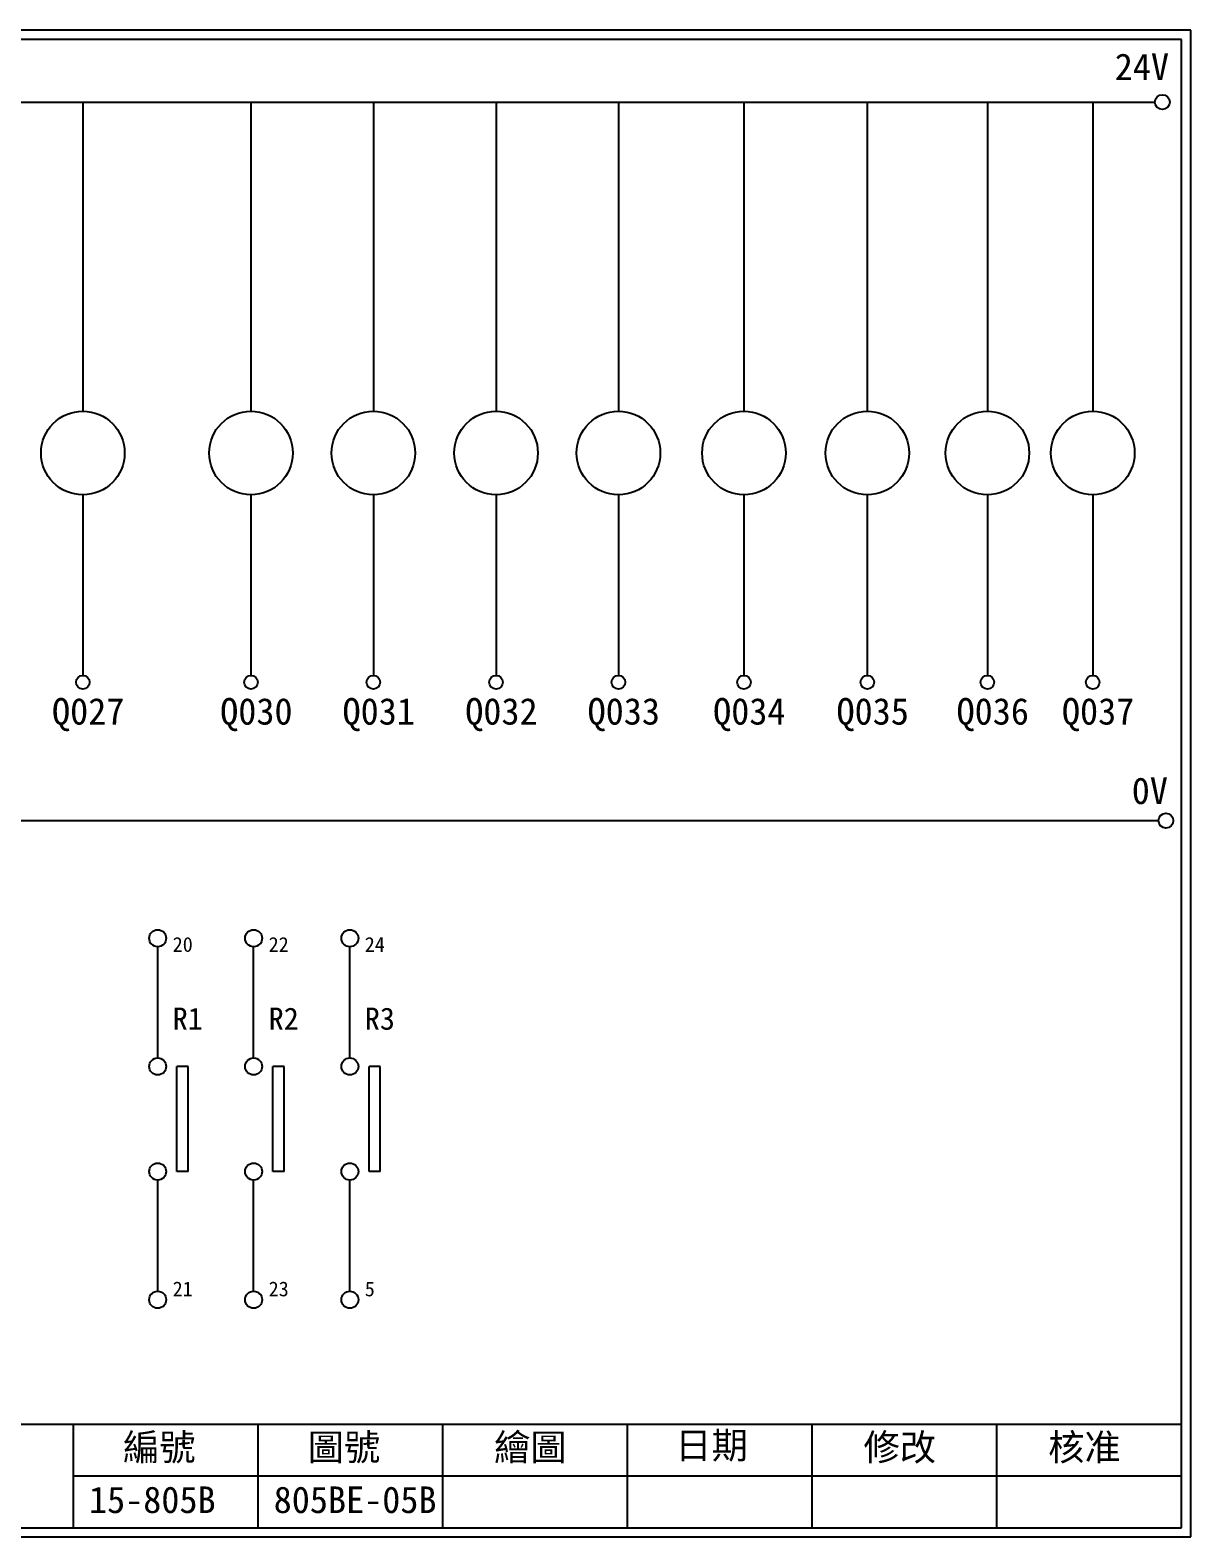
# Model space of a CAD drawing. Extents: x 889 to 1176, y 251 to 455.
# Drawn here: x 1019 to 1176.1, y 251.2 to 455.2 of the extents above; entities that cross this region are included whole.
import ezdxf

# ---------------------------------------------------------------- set-up
doc = ezdxf.new("R2010")
doc.units = 0
doc.layers.get('0').update_dxf_attribs({"linetype": 'CONTINUOUS'})
doc.layers.add('圖框層', color=7, linetype='CONTINUOUS')
doc.layers.add('標尺寸層', color=3, linetype='CONTINUOUS')
doc.styles.add('STSL', font='kaiu.ttf')

msp = doc.modelspace()

# ---------------------------------------------------------------- linework, layer by layer
for p, q in [((1040.34, 314.88), (1038.84, 314.88)), ((1053.33, 314.88), (1051.83, 314.88)), ((1066.35, 314.88), (1064.84, 314.88)), ((1040.34, 300.65), (1038.84, 300.65)), ((1053.33, 300.65), (1051.83, 300.65)), ((1066.35, 300.65), (1064.84, 300.65))]:
    msp.add_line(p, q)
for centre in [(1172.21, 445.42), (1172.69, 348.15)]:
    msp.add_circle(centre, 1)
at = {"layer": '圖框層', "color": 7}
for p, q in [((1176.07, 455.16), (889.07, 455.16)), ((1176.07, 251.2), (1176.07, 455.16)), ((1174.82, 453.91), (890.32, 453.91)), ((1174.82, 252.44), (1174.82, 453.91)), ((890.32, 266.44), (1174.82, 266.44)), ((1024.82, 252.44), (1024.82, 266.44)), ((1049.82, 252.44), (1049.82, 266.44)), ((1074.82, 252.44), (1074.82, 266.44)), ((1099.82, 252.44), (1099.82, 266.44)), ((1124.82, 252.44), (1124.82, 266.44)), ((1149.82, 252.44), (1149.82, 266.44)), ((1024.82, 259.44), (1174.82, 259.44)), ((889.07, 251.2), (1176.07, 251.2)), ((890.32, 252.44), (1174.82, 252.44))]:
    msp.add_line(p, q, dxfattribs=at)
at = {"layer": '標尺寸層', "color": 7}
for p, q in [((893.61, 445.42), (1171.21, 445.42)), ((1026.1, 445.42), (1026.1, 403.59)), ((1048.86, 445.42), (1048.86, 403.59)), ((1065.42, 445.42), (1065.42, 403.59)), ((1082.03, 445.42), (1082.03, 403.59)), ((1098.59, 445.42), (1098.59, 403.59)), ((1115.58, 445.42), (1115.58, 403.59)), ((1132.28, 445.42), (1132.28, 403.59)), ((1148.53, 445.42), (1148.53, 403.59)), ((1162.79, 445.42), (1162.79, 403.59)), ((1026.1, 392.26), (1026.1, 367.81)), ((1048.86, 392.26), (1048.86, 367.81)), ((1065.42, 392.26), (1065.42, 367.81)), ((1082.03, 392.26), (1082.03, 367.81)), ((1098.59, 392.26), (1098.59, 367.81)), ((1115.58, 392.26), (1115.58, 367.81)), ((1132.28, 392.26), (1132.28, 367.81)), ((1148.53, 392.26), (1148.53, 367.81)), ((1162.79, 392.26), (1162.79, 367.81)), ((893.82, 348.15), (1171.69, 348.15)), ((1038.84, 300.65), (1038.84, 314.88)), ((1040.34, 300.65), (1040.34, 314.88)), ((1051.83, 300.65), (1051.83, 314.88)), ((1053.33, 300.65), (1053.33, 314.88)), ((1064.84, 300.65), (1064.84, 314.88)), ((1066.35, 300.65), (1066.35, 314.88))]:
    msp.add_line(p, q, dxfattribs=at)
at = {"layer": '標尺寸層'}
for p, q in [((1036.23, 316.03), (1036.23, 331.08)), ((1049.22, 316.03), (1049.22, 331.08)), ((1062.24, 316.03), (1062.24, 331.08)), ((1036.23, 284.45), (1036.23, 299.5)), ((1049.22, 284.45), (1049.22, 299.5)), ((1062.24, 284.45), (1062.24, 299.5))]:
    msp.add_line(p, q, dxfattribs=at)
at = {"layer": '標尺寸層', "color": 7}
for centre, radius in [((1026.1, 397.92), 5.66), ((1048.86, 397.92), 5.66), ((1065.42, 397.92), 5.66), ((1082.03, 397.92), 5.66), ((1098.59, 397.92), 5.66), ((1115.58, 397.92), 5.66), ((1132.28, 397.92), 5.66), ((1148.53, 397.92), 5.66), ((1162.79, 397.92), 5.66), ((1026.1, 366.89), 0.92), ((1048.86, 366.89), 0.92), ((1065.42, 366.89), 0.92), ((1082.03, 366.89), 0.92), ((1098.59, 366.89), 0.92), ((1115.58, 366.89), 0.92), ((1132.28, 366.89), 0.92), ((1148.53, 366.89), 0.92), ((1162.79, 366.89), 0.92), ((1036.23, 332.23), 1.15), ((1049.22, 332.23), 1.15), ((1062.24, 332.23), 1.15), ((1036.23, 314.88), 1.15), ((1049.22, 314.88), 1.15), ((1062.24, 314.88), 1.15), ((1036.23, 300.65), 1.15), ((1049.22, 300.65), 1.15), ((1062.24, 300.65), 1.15), ((1036.23, 283.3), 1.15), ((1049.22, 283.3), 1.15), ((1062.24, 283.3), 1.15)]:
    msp.add_circle(centre, radius, dxfattribs=at)

# ---------------------------------------------------------------- texts
at = {"layer": '圖框層', "color": 4, "style": 'STSL'}
for s, height, p in [('24V', 3.6, (1165.77, 448.41)), ('Q027 ', 3.6, (1021.93, 361.15)), ('Q030 ', 3.6, (1044.69, 361.15)), ('Q031 ', 3.6, (1061.25, 361.15)), ('Q032 ', 3.6, (1077.86, 361.15)), ('Q033 ', 3.6, (1094.42, 361.15)), ('Q034 ', 3.6, (1111.41, 361.15)), ('Q035 ', 3.6, (1128.11, 361.15)), ('Q036 ', 3.6, (1144.36, 361.15)), ('Q037 ', 3.6, (1158.62, 361.15)), ('0V', 3.6, (1168.07, 350.4)), ('20', 2, (1038.26, 330.39)), ('22', 2, (1051.25, 330.39)), ('24', 2, (1064.26, 330.39)), ('R1', 3, (1038.26, 319.85)), ('R2', 3, (1051.25, 319.85)), ('R3', 3, (1064.26, 319.85)), ('21', 2, (1038.26, 283.76)), ('23', 2, (1051.25, 283.76)), ('5', 2, (1064.26, 283.76)), ('編號', 3.6, (1031.54, 261.53)), ('圖號', 3.6, (1056.54, 261.53)), ('繪圖', 3.6, (1081.76, 261.53)), ('日期', 3.6, (1106.29, 261.78)), ('修改', 3.6, (1131.76, 261.53)), ('核准', 3.6, (1156.76, 261.53)), ('15-805B', 3.6, (1026.93, 254.42)), ('805BE-05B', 3.6, (1051.93, 254.42))]:
    msp.add_text(s, height=height, dxfattribs=at).set_placement(p)

doc.saveas('drawing.dxf')
